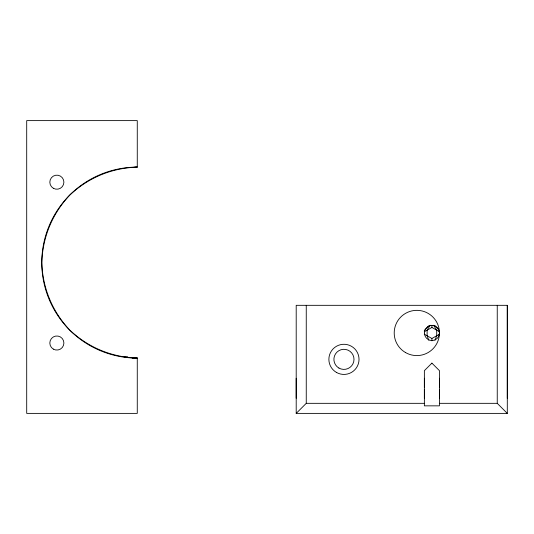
<?xml version="1.0" encoding="UTF-8"?>
<svg xmlns="http://www.w3.org/2000/svg" width="534" height="534" viewBox="0 0 534 534"><rect width="100%" height="100%" fill="white"/><g stroke="black" fill="none" stroke-linecap="round" stroke-linejoin="round"><path stroke-width="0.8" d="M296.203 398.244L296.203 378.266M424.37 398.244L424.37 389.386M424.37 387.123L424.37 378.266M431.906 340.819L431.906 338.496L439.569 334.151M439.449 398.244L439.449 389.386M439.449 387.123L439.449 378.266M507.3 398.304L507.3 305.321L296.203 305.321L296.203 413.383L507.3 413.383L507.3 305.321M435.01 340.258L436.699 335.732L436.699 330.206L433.648 325.246M430.17 325.246L427.12 330.206L424.25 331.781M424.276 330.619L428.635 325.934M296.203 413.383L306.256 403.33L306.256 305.321M439.569 331.781L431.906 327.442L427.12 330.206L427.12 335.732L428.809 340.258M134.802 167.109L137.271 167.109L137.271 120.617L26.7 120.617L26.7 413.383L137.271 413.383L137.271 357.994L132.505 357.994M124.409 356.839L127.733 356.839M306.256 403.33L424.37 403.33M439.449 403.33L497.247 403.33L507.3 413.383M132.606 358.014L137.271 358.1A95.499 95.499 0 0 1 41.779 262.601C42.673 236.942 52.239 213.854 69.747 195.077C88.524 177.562 111.613 167.996 137.271 167.109A95.499 95.499 0 0 0 41.779 262.601C42.673 288.26 52.239 311.355 69.747 330.125C88.524 347.641 111.613 357.206 137.271 358.1M424.25 334.151L431.906 338.496M434.636 325.346L438.454 329.451M497.247 305.321L497.247 403.33M431.906 325.286L431.906 327.442M424.623 331.02C423.782 334.244 425.264 337.815 428.141 339.497A7.536 7.536 0 0 0 435.677 339.497C440.59 336.861 440.59 329.084 435.677 326.441A7.536 7.536 0 0 0 428.141 326.441L425.378 329.198L424.623 331.02M431.906 363.127L424.37 370.663L424.37 405.847L439.449 405.847L439.449 370.663L431.906 363.127M53.34 188.275A7.035 7.035 0 0 0 63.893 182.187A7.035 7.035 0 0 0 53.34 176.093A7.035 7.035 0 0 0 53.34 188.275M53.34 349.116A7.035 7.035 0 0 0 63.893 343.022A7.035 7.035 0 0 0 53.34 336.927A7.035 7.035 0 0 0 53.34 349.116M405.52 352.553A22.615 22.615 0 0 0 439.449 332.969A22.615 22.615 0 0 0 405.52 313.378A22.615 22.615 0 0 0 405.52 352.553M338.923 368.059A10.053 10.053 0 0 0 354.002 359.355A10.053 10.053 0 0 0 338.923 350.651A10.053 10.053 0 0 0 338.923 368.059M336.413 372.412A15.079 15.079 0 0 0 359.028 359.355A15.079 15.079 0 0 0 336.413 346.299A15.079 15.079 0 0 0 336.413 372.412"/></g></svg>
